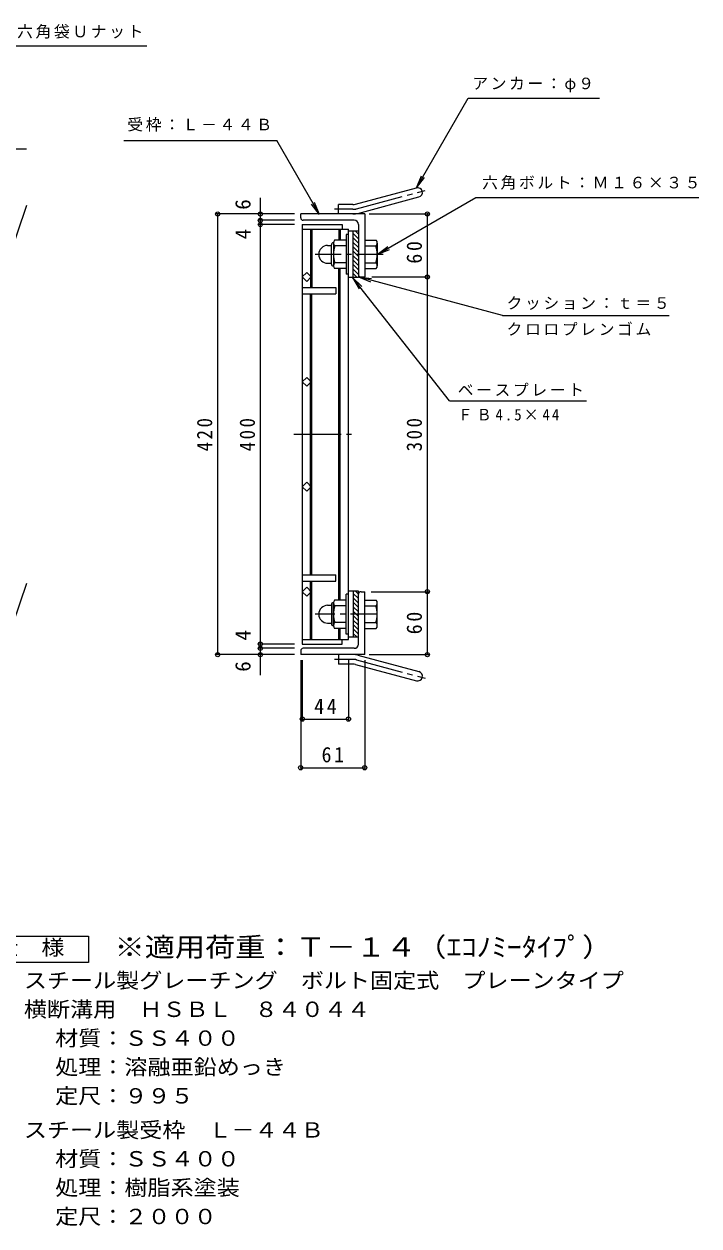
# Model space of a CAD drawing. Units: millimetres, scale not verified. Extents: x -910 to 930, y -686 to 640.
# Drawn here: x 286 to 930, y -545 to 601 of the extents above; entities that cross this region are included whole.
import ezdxf
from ezdxf.enums import TextEntityAlignment as Align

# ---------------------------------------------------------------- set-up
doc = ezdxf.new("R2010")
doc.units = ezdxf.units.MM
doc.header["$LTSCALE"] = 5
doc.header["$PDMODE"] = 32
doc.header["$PDSIZE"] = 4
doc.linetypes.add('CHAIN1', pattern=[8, 5, -1, 1, -1])
doc.linetypes.add('CHAIN2', pattern=[12, 9, -1, 1, -1])
for name, color, linetype, lineweight in [('0-1_躯体', 2, 'Continuous', 9), ('0-2_仕上', 3, 'Continuous', 9), ('0-4_その他', 7, 'Continuous', 9), ('0-5_寸法', 7, 'Continuous', 9), ('F-4_F-4ﾚｲﾔ', 2, 'Continuous', 9)]:
    doc.layers.add(name, color=color, linetype=linetype, lineweight=lineweight)
doc.layers.add('F-5_F-5ﾚｲﾔ', color=3, linetype='Continuous')
doc.styles.add('ＭＳ ゴシック', font='')
doc.styles.get('ＭＳ ゴシック').set_extended_font_data('MS Gothic')

msp = doc.modelspace()

# ---------------------------------------------------------------- linework, layer by layer
at = {"layer": '0-1_躯体'}
for p, q in [((602.061, 428.965), (660.252, 444.558)), ((604.391, 420.272), (662.581, 435.864)), ((288.514, 427.612), (261.911, 349.574)), ((585.917, 419.659), (585.917, 428.659)), ((599.732, 428.659), (585.917, 428.659)), ((549.917, 416.159), (549.917, 419.659)), ((610.917, 419.659), (549.917, 419.659)), ((600.917, 413.659), (552.417, 413.659)), ((610.917, 419.659), (610.917, 359.659)), ((599.917, 359.159), (599.917, 403.159)), ((604.917, 403.159), (599.917, 403.159)), ((604.917, 396.079), (599.917, 401.079)), ((604.917, 400.322), (602.079, 403.159)), ((604.917, 409.659), (604.917, 359.159)), ((575.607, 389.659), (579.117, 389.659)), ((579.117, 371.959), (579.117, 390.359)), ((580.917, 392.159), (581.117, 392.159)), ((581.117, 391.909), (581.117, 370.409)), ((593.117, 394.659), (582.155, 394.659)), ((593.117, 400.159), (593.117, 362.159)), ((595.417, 400.159), (593.117, 400.159)), ((604.917, 391.836), (599.917, 396.836)), ((604.917, 387.594), (599.917, 392.594)), ((610.917, 394.659), (621.878, 394.659)), ((622.917, 391.909), (622.917, 370.409)), ((593.117, 389.159), (582.155, 389.159)), ((604.917, 383.351), (599.917, 388.351)), ((604.917, 379.108), (599.917, 384.108)), ((604.917, 374.866), (599.917, 379.866)), ((610.917, 389.159), (621.878, 389.159)), ((575.617, 372.659), (579.117, 372.659)), ((580.917, 370.159), (581.117, 370.159)), ((593.117, 373.159), (582.155, 373.159)), ((593.117, 367.659), (582.155, 367.659)), ((604.917, 370.623), (599.917, 375.623)), ((604.917, 366.38), (599.917, 371.381)), ((604.917, 362.138), (599.917, 367.138)), ((610.917, 373.159), (621.878, 373.159)), ((610.917, 367.659), (621.878, 367.659)), ((595.417, 362.159), (593.117, 362.159)), ((603.653, 359.159), (599.917, 362.895)), ((604.917, 359.159), (599.917, 359.159)), ((607.417, 359.659), (610.917, 359.659)), ((288.514, 67.611), (261.911, -10.426)), ((599.917, 60.158), (599.917, 16.158)), ((604.917, 60.158), (599.917, 60.158)), ((604.917, 53.078), (599.917, 58.078)), ((604.917, 57.321), (602.079, 60.158)), ((604.917, 9.658), (604.917, 60.158)), ((607.417, 59.658), (610.917, 59.658)), ((610.917, -0.342), (610.917, 59.658)), ((575.617, 46.658), (579.117, 46.658)), ((579.117, 47.358), (579.117, 28.958)), ((580.917, 49.158), (581.117, 49.158)), ((581.117, 27.408), (581.117, 48.908)), ((593.117, 51.658), (582.155, 51.658)), ((593.117, 46.158), (582.155, 46.158)), ((593.117, 19.158), (593.117, 57.158)), ((595.417, 57.158), (593.117, 57.158)), ((604.917, 48.835), (599.917, 53.835)), ((604.917, 44.593), (599.917, 49.593)), ((610.917, 51.658), (621.878, 51.658)), ((610.917, 46.158), (621.878, 46.158)), ((623.117, 49.158), (622.917, 49.158)), ((622.917, 27.408), (622.917, 48.908)), ((604.917, 40.35), (599.917, 45.35)), ((604.917, 36.107), (599.917, 41.107)), ((604.917, 31.865), (599.917, 36.865)), ((575.607, 29.658), (579.117, 29.658)), ((580.917, 27.158), (581.117, 27.158)), ((593.117, 30.158), (582.155, 30.158)), ((593.117, 24.658), (582.155, 24.658)), ((604.917, 27.622), (599.917, 32.622)), ((604.917, 23.38), (599.917, 28.38)), ((604.917, 19.137), (599.917, 24.137)), ((610.917, 30.158), (621.878, 30.158)), ((610.917, 24.658), (621.878, 24.658)), ((623.117, 27.158), (622.917, 27.158)), ((595.417, 19.158), (593.117, 19.158)), ((603.653, 16.158), (599.917, 19.894)), ((604.917, 16.158), (599.917, 16.158)), ((549.917, 3.158), (549.917, -0.342)), ((600.917, 5.658), (552.417, 5.658)), ((610.917, -0.342), (549.917, -0.342)), ((585.917, -0.342), (585.917, -9.342)), ((599.732, -9.342), (585.917, -9.342)), ((602.061, -9.649), (660.252, -25.241)), ((604.391, -0.955), (662.581, -16.548))]:
    msp.add_line(p, q, dxfattribs=at)
at = {"layer": '0-1_躯体', "linetype": 'CHAIN2'}
for p, q in [((603.226, 424.619), (668.393, 442.08)), ((599.732, 424.159), (582.112, 424.159)), ((599.732, -4.842), (582.112, -4.842)), ((603.226, -5.302), (668.393, -22.763))]:
    msp.add_line(p, q, dxfattribs=at)
at = {"layer": '0-1_躯体', "linetype": 'CHAIN1'}
for p, q in [((628.384, 381.159), (563.815, 381.159)), ((622.423, 38.158), (563.815, 38.158))]:
    msp.add_line(p, q, dxfattribs=at)
at = {"layer": '0-1_躯体'}
for centre, radius, start, end in [((661.417, 440.211), 4.5, 285.00014, 104.99991), ((599.732, 437.659), 9, 270, 285.00002), ((552.417, 416.159), 2.5, 180, 270), ((599.732, 437.659), 18, 270, 285), ((600.917, 409.659), 4, 0, 90), ((575.607, 381.169), 8.49, 90, 180), ((580.917, 390.359), 1.8, 90, 180), ((585.277, 391.909), 4.16, 138.61835, 221.37988), ((618.757, 391.909), 4.16, 318.62012, 41.38165), ((575.617, 381.159), 8.5, 180, 270), ((605.117, 381.159), 24, 160.52881, 199.47119), ((598.917, 381.159), 24, 340.52881, 19.47119), ((580.917, 371.959), 1.8, 180, 270), ((585.277, 370.409), 4.16, 138.62012, 221.38165), ((618.757, 370.409), 4.16, 318.61835, 41.37988), ((607.417, 362.159), 2.5, 180, 270), ((607.417, 57.158), 2.5, 90, 180), ((575.617, 38.158), 8.5, 90, 180), ((580.917, 47.358), 1.8, 90, 180), ((585.277, 48.908), 4.16, 138.61835, 221.37988), ((605.117, 38.158), 24, 160.52881, 199.47119), ((598.917, 38.158), 24, 340.52881, 19.47119), ((618.757, 48.908), 4.16, 318.62012, 41.38165), ((575.607, 38.148), 8.49, 180, 270), ((580.917, 28.958), 1.8, 180, 270), ((585.277, 27.408), 4.16, 138.62012, 221.38165), ((618.757, 27.408), 4.16, 318.61835, 41.37988), ((552.417, 3.158), 2.5, 90, 180), ((600.917, 9.658), 4, 270, 0), ((599.732, -18.342), 18, 75, 90), ((599.732, -18.342), 9, 74.99998, 90), ((661.417, -20.894), 4.5, 255.00009, 74.99986)]:
    msp.add_arc(centre, radius, start, end, dxfattribs=at)
at = {"layer": '0-1_躯体', "linetype": 'CHAIN2'}
for centre, start, end in [((599.732, 437.659), 270, 284.99995), ((599.732, -18.342), 75.00005, 90)]:
    msp.add_arc(centre, 13.5, start, end, dxfattribs=at)
at = {"layer": '0-2_仕上'}
for p, q in [((551.417, 409.659), (589.417, 409.659)), ((551.417, 409.659), (551.417, 9.658)), ((551.417, 405.159), (595.417, 405.159)), ((559.417, 405.159), (559.417, 349.659)), ((560.417, 405.159), (560.417, 349.659)), ((586.417, 405.159), (586.417, 394.659)), ((587.417, 405.159), (587.417, 394.659)), ((589.417, 409.659), (589.417, 405.159)), ((595.417, 14.158), (595.417, 405.159)), ((599.917, 403.159), (595.417, 403.159)), ((586.417, 51.658), (586.417, 367.659)), ((587.417, 51.658), (587.417, 367.659)), ((599.917, 359.159), (595.417, 359.159)), ((551.417, 349.659), (583.417, 349.659)), ((583.417, 349.659), (583.417, 343.659)), ((551.417, 343.659), (583.417, 343.659)), ((559.417, 75.658), (559.417, 343.659)), ((560.417, 75.658), (560.417, 343.659)), ((551.417, 75.658), (583.417, 75.658)), ((551.417, 69.658), (583.417, 69.658)), ((559.417, 14.158), (559.417, 69.658)), ((560.417, 14.158), (560.417, 69.658)), ((583.417, 69.658), (583.417, 75.658)), ((599.917, 60.158), (595.417, 60.158)), ((586.417, 14.158), (586.417, 24.658)), ((587.417, 14.158), (587.417, 24.658)), ((551.417, 14.158), (595.417, 14.158)), ((589.417, 9.658), (589.417, 14.158)), ((599.917, 16.158), (595.417, 16.158)), ((551.417, 9.658), (589.417, 9.658))]:
    msp.add_line(p, q, dxfattribs=at)
at = {"layer": '0-2_仕上', "linetype": 'CHAIN2'}
msp.add_line((543.417, 209.658), (603.417, 209.658), dxfattribs=at)
at = {"layer": '0-2_仕上'}
for points in [[(559.902, 359.659), (555.659, 355.416), (551.417, 359.659), (555.659, 363.902)], [(559.902, 259.659), (555.659, 255.416), (551.417, 259.659), (555.659, 263.902)], [(559.902, 159.659), (555.659, 155.416), (551.417, 159.659), (555.659, 163.902)], [(559.902, 59.658), (555.659, 63.901), (551.417, 59.658), (555.659, 55.415)]]:
    msp.add_lwpolyline(points, close=True, dxfattribs=at)
at = {"layer": '0-4_その他'}
for p, q in [((-91.526, 481.785), (288.514, 481.785)), ((511.488, 413.659), (511.488, 435.174)), ((543.878, 419.659), (469.305, 419.659)), ((470.804, -0.342), (470.804, 419.659)), ((543.878, 413.659), (509.988, 413.659)), ((511.488, 409.658), (511.488, 413.659)), ((615.278, 419.659), (672.149, 419.659)), ((670.65, 359.659), (670.65, 419.659)), ((543.878, 409.658), (509.988, 409.658)), ((511.488, 9.658), (511.488, 409.658)), ((617.59, 359.659), (672.149, 359.659)), ((670.65, 59.658), (670.65, 359.659)), ((617.046, 59.658), (672.149, 59.658)), ((670.65, -0.342), (670.65, 59.658)), ((543.878, 9.658), (509.988, 9.658)), ((543.878, 5.658), (509.988, 5.658)), ((511.488, 5.658), (511.488, 9.658)), ((511.488, -19.769), (511.488, 5.658)), ((543.878, -0.342), (469.305, -0.342)), ((549.917, -5.532), (549.917, -109.706)), ((551.417, -5.532), (551.417, -63.344)), ((595.417, -5.532), (595.417, -63.344)), ((610.917, -5.532), (610.917, -109.706)), ((615.051, -0.342), (672.149, -0.342)), ((551.417, -61.844), (595.417, -61.844)), ((549.917, -108.206), (610.917, -108.206))]:
    msp.add_line(p, q, dxfattribs=at)
for p in [(470.804, 419.659), (511.488, 419.659), (511.488, 413.659), (670.65, 419.659), (511.488, 409.658), (670.65, 359.659), (670.65, 59.658), (511.488, 9.658), (470.804, -0.342), (511.488, 5.658), (511.488, -0.342), (670.65, -0.342), (551.417, -61.844), (595.417, -61.844), (549.917, -108.206), (610.917, -108.206)]:
    msp.add_point(p, dxfattribs=at)
at = {"layer": '0-5_寸法'}
for p, q in [((208.289, 580.021), (403.121, 580.021)), ((381.251, 489.827), (527.156, 489.827)), ((567.917, 419.227), (527.156, 489.827)), ((660.252, 444.558), (665.036, 456.106)), ((660.252, 444.558), (667.862, 454.475)), ((567.917, 419.227), (560.308, 429.144)), ((567.917, 419.227), (563.134, 430.775)), ((622.917, 381.159), (632.833, 388.768)), ((622.917, 381.159), (634.465, 385.942)), ((599.398, 359.159), (605.774, 348.407)), ((604.917, 359.714), (616.465, 354.93)), ((742.375, 322.882), (901.153, 322.882)), ((691.847, 241.541), (822.411, 241.541))]:
    msp.add_line(p, q, dxfattribs=at)
for points in [[(660.252, 444.558), (709.645, 530.108), (834.715, 530.108)], [(622.917, 381.159), (716.913, 435.428), (929.505, 435.428)], [(691.847, 241.541), (599.398, 359.159), (608.339, 350.423)], [(742.375, 322.882), (604.917, 359.714), (617.31, 358.082)]]:
    msp.add_lwpolyline(points, dxfattribs=at)
at = {"layer": 'F-4_F-4ﾚｲﾔ'}
msp.add_lwpolyline([(235.018, -293.672), (235.018, -268.672), (347.518, -268.672), (347.518, -293.672)], close=True, dxfattribs=at)

# ---------------------------------------------------------------- texts
at = {"layer": '0-4_その他', "color": 2, "style": 'ＭＳ ゴシック'}
for s, p in [('6', (506.488, 423.741)), ('4', (506.488, 395.557)), ('4', (506.488, 13.154)), ('6', (506.488, -16.643))]:
    msp.add_text(s, height=14.66, rotation=90, dxfattribs=at).set_placement(p, align=Align.BOTTOM_LEFT)
at = {"layer": '0-4_その他', "color": 2, "char_height": 14.66, "attachment_point": 7, "rotation": 90, "style": 'ＭＳ ゴシック'}
for s, insert in [('\\T1.27;\\W0.95;60', (665.649, 372.312)), ('\\T1.27;\\W0.9;420', (465.804, 193.408)), ('\\T1.27;\\W0.9;400', (506.488, 193.408)), ('\\T1.27;\\W0.9;300', (665.649, 193.408)), ('\\T1.27;\\W0.95;60', (665.649, 19.033))]:
    msp.add_mtext(s, dxfattribs=dict(at, insert=insert))
at = {"layer": '0-4_その他', "color": 2, "char_height": 14.66, "attachment_point": 7, "style": 'ＭＳ ゴシック'}
for s, insert in [('\\T1.27;\\W0.95;44', (562.792, -56.844)), ('\\T1.27;\\W0.95;61', (569.792, -103.206))]:
    msp.add_mtext(s, dxfattribs=dict(at, insert=insert))
at = {"layer": '0-5_寸法', "char_height": 11, "attachment_point": 7, "style": 'ＭＳ ゴシック'}
for s, insert in [('\\T1.17;平座金，六角袋Ｕナット', (209.403, 586.474)), ('\\T1.17;アンカー：φ９', (713.449, 535.625)), ('\\T1.17;受枠：Ｌ－４４Ｂ', (384.7, 498.225)), ('\\T1.17;六角ボルト：Ｍ１６×３５', (722.897, 442.831)), ('\\T1.17;クッション：ｔ＝５', (746.153, 328.149)), ('\\T1.17;クロロプレンゴム', (746.153, 303.693)), ('\\T1.17;ベースプレート', (699.592, 245.967)), ('\\T1.26;\\W0.95;ＦＢ4.5×44', (699.592, 222.731))]:
    msp.add_mtext(s, dxfattribs=dict(at, insert=insert))
at = {"layer": 'F-4_F-4ﾚｲﾔ', "style": 'ＭＳ ゴシック', "width": 1.1}
for s, p in [('仕\u3000様', (258.768, -291.172)), ('スチール製グレーチング\u3000ボルト固定式\u3000プレーンタイプ', (286.063, -322.632)), ('横断溝用\u3000ＨＳＢＬ\u3000８４０４４', (286.063, -350.132)), ('材質：ＳＳ４００', (315.919, -377.632)), ('処理：溶融亜鉛めっき', (315.919, -405.132)), ('定尺：９９５', (315.919, -432.632)), ('スチール製受枠\u3000Ｌ－４４Ｂ', (286.063, -465.132)), ('材質：ＳＳ４００', (315.919, -492.632)), ('処理：樹脂系塗装', (315.919, -520.132)), ('定尺：２０００', (315.919, -547.632))]:
    msp.add_text(s, height=14.66, dxfattribs=at).set_placement(p, align=Align.BOTTOM_LEFT)
at = {"layer": 'F-5_F-5ﾚｲﾔ', "style": 'ＭＳ ゴシック', "width": 1.15}
msp.add_text('※適用荷重：Ｔ－１４（ｴｺﾉﾐｰﾀｲﾌﾟ）', height=18.33, dxfattribs=at).set_placement((372.518, -293.672), align=Align.BOTTOM_LEFT)

doc.saveas('drawing.dxf')
